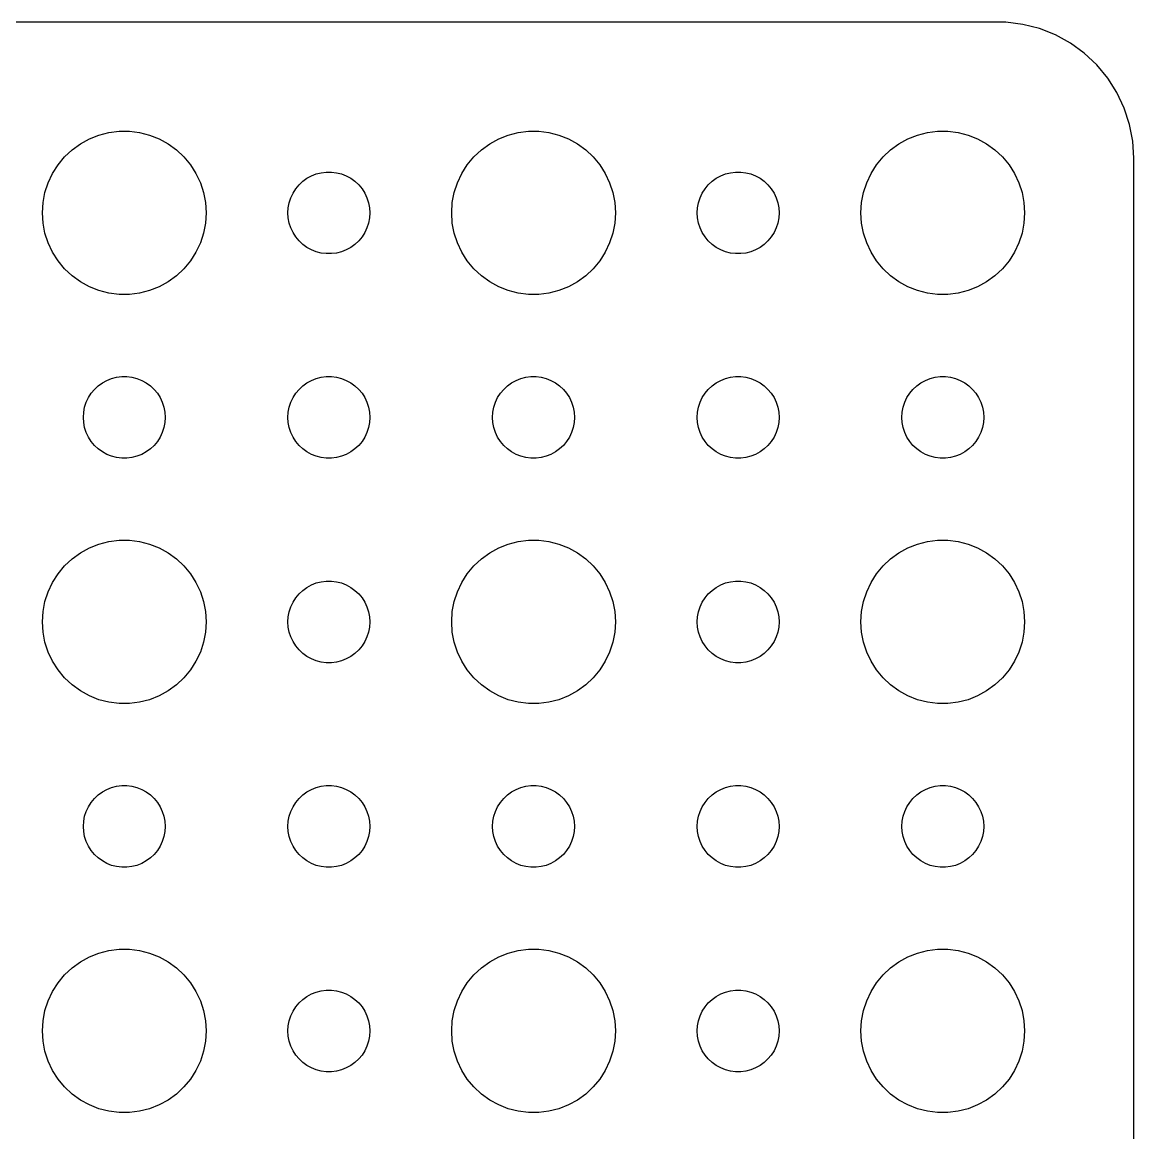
# Model space of a CAD drawing. Header units: metres. Extents: x -37 to 37, y 131 to 289.
# Drawn here: x -3.74 to 37, y 164.27 to 204.99 of the extents above; entities that cross this region are included whole.
import ezdxf

# ---------------------------------------------------------------- set-up
doc = ezdxf.new("R2010")
doc.units = ezdxf.units.M

msp = doc.modelspace()

# ---------------------------------------------------------------- linework, layer by layer
for p, q in [((32.3139, 204.99), (-32.3139, 204.99)), ((32.9369, 204.911), (32.3139, 204.99)), ((33.5451, 204.755), (32.9369, 204.911)), ((34.1289, 204.524), (33.5451, 204.755)), ((34.6791, 204.222), (34.1289, 204.524)), ((35.1871, 203.853), (34.6791, 204.222)), ((35.6448, 203.423), (35.1871, 203.853)), ((36.0451, 202.939), (35.6448, 203.423)), ((36.3815, 202.409), (36.0451, 202.939)), ((36.6489, 201.841), (36.3815, 202.409)), ((36.8429, 201.243), (36.6489, 201.841)), ((-1.27733, 200.714), (-0.92705, 200.853)), ((-0.92705, 200.853), (-0.56213, 200.947)), ((-0.56213, 200.947), (-0.18837, 200.994)), ((-0.18837, 200.994), (0.18837, 200.994)), ((0.18837, 200.994), (0.56213, 200.947)), ((0.56213, 200.947), (0.92705, 200.853)), ((0.92705, 200.853), (1.27733, 200.714)), ((13.7227, 200.714), (14.0729, 200.853)), ((14.0729, 200.853), (14.4379, 200.947)), ((14.4379, 200.947), (14.8116, 200.994)), ((14.8116, 200.994), (15.1884, 200.994)), ((15.1884, 200.994), (15.5621, 200.947)), ((15.5621, 200.947), (15.927, 200.853)), ((15.927, 200.853), (16.2773, 200.714)), ((28.7227, 200.714), (29.0729, 200.853)), ((29.0729, 200.853), (29.4379, 200.947)), ((29.4379, 200.947), (29.8116, 200.994)), ((29.8116, 200.994), (30.1884, 200.994)), ((30.1884, 200.994), (30.5621, 200.947)), ((30.5621, 200.947), (30.927, 200.853)), ((30.927, 200.853), (31.2773, 200.714)), ((36.9606, 200.627), (36.8429, 201.243)), ((-1.91226, 200.312), (-1.60747, 200.533)), ((-1.60747, 200.533), (-1.27733, 200.714)), ((1.27733, 200.714), (1.60747, 200.533)), ((1.60747, 200.533), (1.91226, 200.312)), ((13.0877, 200.312), (13.3925, 200.533)), ((13.3925, 200.533), (13.7227, 200.714)), ((16.2773, 200.714), (16.6075, 200.533)), ((16.6075, 200.533), (16.9123, 200.312)), ((28.0877, 200.312), (28.3925, 200.533)), ((28.3925, 200.533), (28.7227, 200.714)), ((31.2773, 200.714), (31.6075, 200.533)), ((31.6075, 200.533), (31.9123, 200.312)), ((37, 200), (36.9606, 200.627)), ((-2.42705, 199.763), (-2.1869, 200.054)), ((-2.1869, 200.054), (-1.91226, 200.312)), ((1.91226, 200.312), (2.1869, 200.054)), ((2.1869, 200.054), (2.42705, 199.763)), ((12.5729, 199.763), (12.8131, 200.054)), ((12.8131, 200.054), (13.0877, 200.312)), ((16.9123, 200.312), (17.1869, 200.054)), ((17.1869, 200.054), (17.427, 199.763)), ((27.5729, 199.763), (27.8131, 200.054)), ((27.8131, 200.054), (28.0877, 200.312)), ((31.9123, 200.312), (32.1869, 200.054)), ((32.1869, 200.054), (32.427, 199.763)), ((-2.62891, 199.445), (-2.42705, 199.763)), ((2.42705, 199.763), (2.62891, 199.445)), ((12.3711, 199.445), (12.5729, 199.763)), ((17.427, 199.763), (17.6289, 199.445)), ((27.3711, 199.445), (27.5729, 199.763)), ((32.427, 199.763), (32.6289, 199.445)), ((37, 136), (37, 200)), ((-2.78932, 199.104), (-2.62891, 199.445)), ((2.62891, 199.445), (2.78932, 199.104)), ((6.54385, 199.156), (6.69626, 199.266)), ((6.69626, 199.266), (6.86133, 199.357)), ((6.86133, 199.357), (7.03647, 199.427)), ((7.03647, 199.427), (7.21892, 199.473)), ((7.21892, 199.473), (7.40581, 199.497)), ((7.40581, 199.497), (7.59418, 199.497)), ((7.59418, 199.497), (7.78107, 199.473)), ((7.78107, 199.473), (7.96352, 199.427)), ((7.96352, 199.427), (8.13866, 199.357)), ((8.13866, 199.357), (8.30373, 199.266)), ((8.30373, 199.266), (8.45613, 199.156)), ((12.2107, 199.104), (12.3711, 199.445)), ((17.6289, 199.445), (17.7893, 199.104)), ((21.5439, 199.156), (21.6963, 199.266)), ((21.6963, 199.266), (21.8613, 199.357)), ((21.8613, 199.357), (22.0365, 199.427)), ((22.0365, 199.427), (22.2189, 199.473)), ((22.2189, 199.473), (22.4058, 199.497)), ((22.4058, 199.497), (22.5942, 199.497)), ((22.5942, 199.497), (22.7811, 199.473)), ((22.7811, 199.473), (22.9635, 199.427)), ((22.9635, 199.427), (23.1387, 199.357)), ((23.1387, 199.357), (23.3037, 199.266)), ((23.3037, 199.266), (23.4561, 199.156)), ((27.2107, 199.104), (27.3711, 199.445)), ((32.6289, 199.445), (32.7893, 199.104)), ((-2.90575, 198.746), (-2.78932, 199.104)), ((2.78932, 199.104), (2.90575, 198.746)), ((6.18553, 198.723), (6.28647, 198.882)), ((6.28647, 198.882), (6.40654, 199.027)), ((6.40654, 199.027), (6.54385, 199.156)), ((8.45613, 199.156), (8.59344, 199.027)), ((8.59344, 199.027), (8.71352, 198.882)), ((8.71352, 198.882), (8.81445, 198.723)), ((12.0942, 198.746), (12.2107, 199.104)), ((17.7893, 199.104), (17.9057, 198.746)), ((21.1855, 198.723), (21.2865, 198.882)), ((21.2865, 198.882), (21.4065, 199.027)), ((21.4065, 199.027), (21.5439, 199.156)), ((23.4561, 199.156), (23.5934, 199.027)), ((23.5934, 199.027), (23.7135, 198.882)), ((23.7135, 198.882), (23.8145, 198.723)), ((27.0942, 198.746), (27.2107, 199.104)), ((32.7893, 199.104), (32.9057, 198.746)), ((-2.97633, 198.376), (-2.90575, 198.746)), ((2.90575, 198.746), (2.97633, 198.376)), ((6.04712, 198.373), (6.10533, 198.552)), ((6.10533, 198.552), (6.18553, 198.723)), ((8.81445, 198.723), (8.89465, 198.552)), ((8.89465, 198.552), (8.95287, 198.373)), ((12.0237, 198.376), (12.0942, 198.746)), ((17.9057, 198.746), (17.9763, 198.376)), ((21.0471, 198.373), (21.1053, 198.552)), ((21.1053, 198.552), (21.1855, 198.723)), ((23.8145, 198.723), (23.8947, 198.552)), ((23.8947, 198.552), (23.9529, 198.373)), ((27.0237, 198.376), (27.0942, 198.746)), ((32.9057, 198.746), (32.9763, 198.376)), ((-3, 198), (-2.97633, 198.376)), ((-2.97633, 197.624), (-3, 198)), ((2.97633, 198.376), (3, 198)), ((3, 198), (2.97633, 197.624)), ((6, 198), (6.01183, 198.188)), ((6.01183, 197.812), (6, 198)), ((6.01183, 198.188), (6.04712, 198.373)), ((8.95287, 198.373), (8.98816, 198.188)), ((8.98816, 198.188), (9, 198)), ((9, 198), (8.98816, 197.812)), ((12, 198), (12.0237, 198.376)), ((12.0237, 197.624), (12, 198)), ((17.9763, 198.376), (18, 198)), ((18, 198), (17.9763, 197.624)), ((21, 198), (21.0118, 198.188)), ((21.0118, 197.812), (21, 198)), ((21.0118, 198.188), (21.0471, 198.373)), ((23.9529, 198.373), (23.9882, 198.188)), ((23.9882, 198.188), (24, 198)), ((24, 198), (23.9882, 197.812)), ((27, 198), (27.0237, 198.376)), ((27.0237, 197.624), (27, 198)), ((32.9763, 198.376), (33, 198)), ((33, 198), (32.9763, 197.624)), ((-2.90575, 197.254), (-2.97633, 197.624)), ((2.97633, 197.624), (2.90575, 197.254)), ((6.04712, 197.627), (6.01183, 197.812)), ((6.10533, 197.448), (6.04712, 197.627)), ((8.95287, 197.627), (8.89465, 197.448)), ((8.98816, 197.812), (8.95287, 197.627)), ((12.0942, 197.254), (12.0237, 197.624)), ((17.9763, 197.624), (17.9057, 197.254)), ((21.0471, 197.627), (21.0118, 197.812)), ((21.1053, 197.448), (21.0471, 197.627)), ((23.9529, 197.627), (23.8947, 197.448)), ((23.9882, 197.812), (23.9529, 197.627)), ((27.0942, 197.254), (27.0237, 197.624)), ((32.9763, 197.624), (32.9057, 197.254)), ((-2.78932, 196.896), (-2.90575, 197.254)), ((2.90575, 197.254), (2.78932, 196.896)), ((6.18553, 197.277), (6.10533, 197.448)), ((6.28647, 197.118), (6.18553, 197.277)), ((8.81445, 197.277), (8.71352, 197.118)), ((8.89465, 197.448), (8.81445, 197.277)), ((12.2107, 196.896), (12.0942, 197.254)), ((17.9057, 197.254), (17.7893, 196.896)), ((21.1855, 197.277), (21.1053, 197.448)), ((21.2865, 197.118), (21.1855, 197.277)), ((23.8145, 197.277), (23.7135, 197.118)), ((23.8947, 197.448), (23.8145, 197.277)), ((27.2107, 196.896), (27.0942, 197.254)), ((32.9057, 197.254), (32.7893, 196.896)), ((-2.62891, 196.555), (-2.78932, 196.896)), ((2.78932, 196.896), (2.62891, 196.555)), ((6.40654, 196.973), (6.28647, 197.118)), ((6.54385, 196.844), (6.40654, 196.973)), ((6.69626, 196.734), (6.54385, 196.844)), ((8.45613, 196.844), (8.30373, 196.734)), ((8.59344, 196.973), (8.45613, 196.844)), ((8.71352, 197.118), (8.59344, 196.973)), ((12.3711, 196.555), (12.2107, 196.896)), ((17.7893, 196.896), (17.6289, 196.555)), ((21.4065, 196.973), (21.2865, 197.118)), ((21.5439, 196.844), (21.4065, 196.973)), ((21.6963, 196.734), (21.5439, 196.844)), ((23.4561, 196.844), (23.3037, 196.734)), ((23.5934, 196.973), (23.4561, 196.844)), ((23.7135, 197.118), (23.5934, 196.973)), ((27.3711, 196.555), (27.2107, 196.896)), ((32.7893, 196.896), (32.6289, 196.555)), ((-2.42705, 196.237), (-2.62891, 196.555)), ((2.62891, 196.555), (2.42705, 196.237)), ((6.86133, 196.643), (6.69626, 196.734)), ((7.03647, 196.573), (6.86133, 196.643)), ((7.21892, 196.527), (7.03647, 196.573)), ((7.40581, 196.503), (7.21892, 196.527)), ((7.59418, 196.503), (7.40581, 196.503)), ((7.78107, 196.527), (7.59418, 196.503)), ((7.96352, 196.573), (7.78107, 196.527)), ((8.13866, 196.643), (7.96352, 196.573)), ((8.30373, 196.734), (8.13866, 196.643)), ((12.5729, 196.237), (12.3711, 196.555)), ((17.6289, 196.555), (17.427, 196.237)), ((21.8613, 196.643), (21.6963, 196.734)), ((22.0365, 196.573), (21.8613, 196.643)), ((22.2189, 196.527), (22.0365, 196.573)), ((22.4058, 196.503), (22.2189, 196.527)), ((22.5942, 196.503), (22.4058, 196.503)), ((22.7811, 196.527), (22.5942, 196.503)), ((22.9635, 196.573), (22.7811, 196.527)), ((23.1387, 196.643), (22.9635, 196.573)), ((23.3037, 196.734), (23.1387, 196.643)), ((27.5729, 196.237), (27.3711, 196.555)), ((32.6289, 196.555), (32.427, 196.237)), ((-2.1869, 195.946), (-2.42705, 196.237)), ((2.42705, 196.237), (2.1869, 195.946)), ((12.8131, 195.946), (12.5729, 196.237)), ((17.427, 196.237), (17.1869, 195.946)), ((27.8131, 195.946), (27.5729, 196.237)), ((32.427, 196.237), (32.1869, 195.946)), ((-1.91226, 195.688), (-2.1869, 195.946)), ((-1.60747, 195.467), (-1.91226, 195.688)), ((1.91226, 195.688), (1.60747, 195.467)), ((2.1869, 195.946), (1.91226, 195.688)), ((13.0877, 195.688), (12.8131, 195.946)), ((13.3925, 195.467), (13.0877, 195.688)), ((16.9123, 195.688), (16.6075, 195.467)), ((17.1869, 195.946), (16.9123, 195.688)), ((28.0877, 195.688), (27.8131, 195.946)), ((28.3925, 195.467), (28.0877, 195.688)), ((31.9123, 195.688), (31.6075, 195.467)), ((32.1869, 195.946), (31.9123, 195.688)), ((-1.27733, 195.286), (-1.60747, 195.467)), ((-0.92705, 195.147), (-1.27733, 195.286)), ((-0.56213, 195.053), (-0.92705, 195.147)), ((0.92705, 195.147), (0.56213, 195.053)), ((1.27733, 195.286), (0.92705, 195.147)), ((1.60747, 195.467), (1.27733, 195.286)), ((13.7227, 195.286), (13.3925, 195.467)), ((14.0729, 195.147), (13.7227, 195.286)), ((14.4379, 195.053), (14.0729, 195.147)), ((15.927, 195.147), (15.5621, 195.053)), ((16.2773, 195.286), (15.927, 195.147)), ((16.6075, 195.467), (16.2773, 195.286)), ((28.7227, 195.286), (28.3925, 195.467)), ((29.0729, 195.147), (28.7227, 195.286)), ((29.4379, 195.053), (29.0729, 195.147)), ((30.927, 195.147), (30.5621, 195.053)), ((31.2773, 195.286), (30.927, 195.147)), ((31.6075, 195.467), (31.2773, 195.286)), ((-0.18837, 195.006), (-0.56213, 195.053)), ((0.18837, 195.006), (-0.18837, 195.006)), ((0.56213, 195.053), (0.18837, 195.006)), ((14.8116, 195.006), (14.4379, 195.053)), ((15.1884, 195.006), (14.8116, 195.006)), ((15.5621, 195.053), (15.1884, 195.006)), ((29.8116, 195.006), (29.4379, 195.053)), ((30.1884, 195.006), (29.8116, 195.006)), ((30.5621, 195.053), (30.1884, 195.006)), ((-0.63866, 191.857), (-0.46352, 191.927)), ((-0.46352, 191.927), (-0.28107, 191.973)), ((-0.28107, 191.973), (-0.09418, 191.997)), ((-0.09418, 191.997), (0.09418, 191.997)), ((0.09418, 191.997), (0.28107, 191.973)), ((0.28107, 191.973), (0.46352, 191.927)), ((0.46352, 191.927), (0.63866, 191.857)), ((6.86133, 191.857), (7.03647, 191.927)), ((7.03647, 191.927), (7.21892, 191.973)), ((7.21892, 191.973), (7.40581, 191.997)), ((7.40581, 191.997), (7.59418, 191.997)), ((7.59418, 191.997), (7.78107, 191.973)), ((7.78107, 191.973), (7.96352, 191.927)), ((7.96352, 191.927), (8.13866, 191.857)), ((14.3613, 191.857), (14.5365, 191.927)), ((14.5365, 191.927), (14.7189, 191.973)), ((14.7189, 191.973), (14.9058, 191.997)), ((14.9058, 191.997), (15.0942, 191.997)), ((15.0942, 191.997), (15.2811, 191.973)), ((15.2811, 191.973), (15.4635, 191.927)), ((15.4635, 191.927), (15.6387, 191.857)), ((21.8613, 191.857), (22.0365, 191.927)), ((22.0365, 191.927), (22.2189, 191.973)), ((22.2189, 191.973), (22.4058, 191.997)), ((22.4058, 191.997), (22.5942, 191.997)), ((22.5942, 191.997), (22.7811, 191.973)), ((22.7811, 191.973), (22.9635, 191.927)), ((22.9635, 191.927), (23.1387, 191.857)), ((29.3613, 191.857), (29.5365, 191.927)), ((29.5365, 191.927), (29.7189, 191.973)), ((29.7189, 191.973), (29.9058, 191.997)), ((29.9058, 191.997), (30.0942, 191.997)), ((30.0942, 191.997), (30.2811, 191.973)), ((30.2811, 191.973), (30.4635, 191.927)), ((30.4635, 191.927), (30.6387, 191.857)), ((-1.21352, 191.382), (-1.09344, 191.527)), ((-1.09344, 191.527), (-0.95613, 191.656)), ((-0.95613, 191.656), (-0.80373, 191.766)), ((-0.80373, 191.766), (-0.63866, 191.857)), ((0.63866, 191.857), (0.80373, 191.766)), ((0.80373, 191.766), (0.95613, 191.656)), ((0.95613, 191.656), (1.09344, 191.527)), ((1.09344, 191.527), (1.21352, 191.382)), ((6.28647, 191.382), (6.40654, 191.527)), ((6.40654, 191.527), (6.54385, 191.656)), ((6.54385, 191.656), (6.69626, 191.766)), ((6.69626, 191.766), (6.86133, 191.857)), ((8.13866, 191.857), (8.30373, 191.766)), ((8.30373, 191.766), (8.45613, 191.656)), ((8.45613, 191.656), (8.59344, 191.527)), ((8.59344, 191.527), (8.71352, 191.382)), ((13.7865, 191.382), (13.9065, 191.527)), ((13.9065, 191.527), (14.0439, 191.656)), ((14.0439, 191.656), (14.1963, 191.766)), ((14.1963, 191.766), (14.3613, 191.857)), ((15.6387, 191.857), (15.8037, 191.766)), ((15.8037, 191.766), (15.9561, 191.656)), ((15.9561, 191.656), (16.0934, 191.527)), ((16.0934, 191.527), (16.2135, 191.382)), ((21.2865, 191.382), (21.4065, 191.527)), ((21.4065, 191.527), (21.5439, 191.656)), ((21.5439, 191.656), (21.6963, 191.766)), ((21.6963, 191.766), (21.8613, 191.857)), ((23.1387, 191.857), (23.3037, 191.766)), ((23.3037, 191.766), (23.4561, 191.656)), ((23.4561, 191.656), (23.5934, 191.527)), ((23.5934, 191.527), (23.7135, 191.382)), ((28.7865, 191.382), (28.9065, 191.527)), ((28.9065, 191.527), (29.0439, 191.656)), ((29.0439, 191.656), (29.1963, 191.766)), ((29.1963, 191.766), (29.3613, 191.857)), ((30.6387, 191.857), (30.8037, 191.766)), ((30.8037, 191.766), (30.9561, 191.656)), ((30.9561, 191.656), (31.0934, 191.527)), ((31.0934, 191.527), (31.2135, 191.382)), ((-1.39465, 191.052), (-1.31445, 191.223)), ((-1.31445, 191.223), (-1.21352, 191.382)), ((1.21352, 191.382), (1.31445, 191.223)), ((1.31445, 191.223), (1.39465, 191.052)), ((6.10533, 191.052), (6.18553, 191.223)), ((6.18553, 191.223), (6.28647, 191.382)), ((8.71352, 191.382), (8.81445, 191.223)), ((8.81445, 191.223), (8.89465, 191.052)), ((13.6053, 191.052), (13.6855, 191.223)), ((13.6855, 191.223), (13.7865, 191.382)), ((16.2135, 191.382), (16.3145, 191.223)), ((16.3145, 191.223), (16.3947, 191.052)), ((21.1053, 191.052), (21.1855, 191.223)), ((21.1855, 191.223), (21.2865, 191.382)), ((23.7135, 191.382), (23.8145, 191.223)), ((23.8145, 191.223), (23.8947, 191.052)), ((28.6053, 191.052), (28.6855, 191.223)), ((28.6855, 191.223), (28.7865, 191.382)), ((31.2135, 191.382), (31.3145, 191.223)), ((31.3145, 191.223), (31.3947, 191.052)), ((-1.5, 190.5), (-1.48816, 190.688)), ((-1.48816, 190.688), (-1.45287, 190.873)), ((-1.45287, 190.873), (-1.39465, 191.052)), ((1.39465, 191.052), (1.45287, 190.873)), ((1.45287, 190.873), (1.48816, 190.688)), ((1.48816, 190.688), (1.5, 190.5)), ((6, 190.5), (6.01183, 190.688)), ((6.01183, 190.688), (6.04712, 190.873)), ((6.04712, 190.873), (6.10533, 191.052)), ((8.89465, 191.052), (8.95287, 190.873)), ((8.95287, 190.873), (8.98816, 190.688)), ((8.98816, 190.688), (9, 190.5)), ((13.5, 190.5), (13.5118, 190.688)), ((13.5118, 190.688), (13.5471, 190.873)), ((13.5471, 190.873), (13.6053, 191.052)), ((16.3947, 191.052), (16.4529, 190.873)), ((16.4529, 190.873), (16.4882, 190.688)), ((16.4882, 190.688), (16.5, 190.5)), ((21, 190.5), (21.0118, 190.688)), ((21.0118, 190.688), (21.0471, 190.873)), ((21.0471, 190.873), (21.1053, 191.052)), ((23.8947, 191.052), (23.9529, 190.873)), ((23.9529, 190.873), (23.9882, 190.688)), ((23.9882, 190.688), (24, 190.5)), ((28.5, 190.5), (28.5118, 190.688)), ((28.5118, 190.688), (28.5471, 190.873)), ((28.5471, 190.873), (28.6053, 191.052)), ((31.3947, 191.052), (31.4529, 190.873)), ((31.4529, 190.873), (31.4882, 190.688)), ((31.4882, 190.688), (31.5, 190.5)), ((-1.48816, 190.312), (-1.5, 190.5)), ((-1.45287, 190.127), (-1.48816, 190.312)), ((1.48816, 190.312), (1.45287, 190.127)), ((1.5, 190.5), (1.48816, 190.312)), ((6.01183, 190.312), (6, 190.5)), ((6.04712, 190.127), (6.01183, 190.312)), ((8.98816, 190.312), (8.95287, 190.127)), ((9, 190.5), (8.98816, 190.312)), ((13.5118, 190.312), (13.5, 190.5)), ((13.5471, 190.127), (13.5118, 190.312)), ((16.4882, 190.312), (16.4529, 190.127)), ((16.5, 190.5), (16.4882, 190.312)), ((21.0118, 190.312), (21, 190.5)), ((21.0471, 190.127), (21.0118, 190.312)), ((23.9882, 190.312), (23.9529, 190.127)), ((24, 190.5), (23.9882, 190.312)), ((28.5118, 190.312), (28.5, 190.5)), ((28.5471, 190.127), (28.5118, 190.312)), ((31.4882, 190.312), (31.4529, 190.127)), ((31.5, 190.5), (31.4882, 190.312)), ((-1.39465, 189.948), (-1.45287, 190.127)), ((-1.31445, 189.777), (-1.39465, 189.948)), ((1.39465, 189.948), (1.31445, 189.777)), ((1.45287, 190.127), (1.39465, 189.948)), ((6.10533, 189.948), (6.04712, 190.127)), ((6.18553, 189.777), (6.10533, 189.948)), ((8.89465, 189.948), (8.81445, 189.777)), ((8.95287, 190.127), (8.89465, 189.948)), ((13.6053, 189.948), (13.5471, 190.127)), ((13.6855, 189.777), (13.6053, 189.948)), ((16.3947, 189.948), (16.3145, 189.777)), ((16.4529, 190.127), (16.3947, 189.948)), ((21.1053, 189.948), (21.0471, 190.127)), ((21.1855, 189.777), (21.1053, 189.948)), ((23.8947, 189.948), (23.8145, 189.777)), ((23.9529, 190.127), (23.8947, 189.948)), ((28.6053, 189.948), (28.5471, 190.127)), ((28.6855, 189.777), (28.6053, 189.948)), ((31.3947, 189.948), (31.3145, 189.777)), ((31.4529, 190.127), (31.3947, 189.948)), ((-1.21352, 189.618), (-1.31445, 189.777)), ((-1.09344, 189.473), (-1.21352, 189.618)), ((-0.95613, 189.344), (-1.09344, 189.473)), ((1.09344, 189.473), (0.95613, 189.344)), ((1.21352, 189.618), (1.09344, 189.473)), ((1.31445, 189.777), (1.21352, 189.618)), ((6.28647, 189.618), (6.18553, 189.777)), ((6.40654, 189.473), (6.28647, 189.618)), ((6.54385, 189.344), (6.40654, 189.473)), ((8.59344, 189.473), (8.45613, 189.344)), ((8.71352, 189.618), (8.59344, 189.473)), ((8.81445, 189.777), (8.71352, 189.618)), ((13.7865, 189.618), (13.6855, 189.777)), ((13.9065, 189.473), (13.7865, 189.618)), ((14.0439, 189.344), (13.9065, 189.473)), ((16.0934, 189.473), (15.9561, 189.344)), ((16.2135, 189.618), (16.0934, 189.473)), ((16.3145, 189.777), (16.2135, 189.618)), ((21.2865, 189.618), (21.1855, 189.777)), ((21.4065, 189.473), (21.2865, 189.618)), ((21.5439, 189.344), (21.4065, 189.473)), ((23.5934, 189.473), (23.4561, 189.344)), ((23.7135, 189.618), (23.5934, 189.473)), ((23.8145, 189.777), (23.7135, 189.618)), ((28.7865, 189.618), (28.6855, 189.777)), ((28.9065, 189.473), (28.7865, 189.618)), ((29.0439, 189.344), (28.9065, 189.473)), ((31.0934, 189.473), (30.9561, 189.344)), ((31.2135, 189.618), (31.0934, 189.473)), ((31.3145, 189.777), (31.2135, 189.618)), ((-0.80373, 189.234), (-0.95613, 189.344)), ((-0.63866, 189.143), (-0.80373, 189.234)), ((-0.46352, 189.073), (-0.63866, 189.143)), ((-0.28107, 189.027), (-0.46352, 189.073)), ((0.46352, 189.073), (0.28107, 189.027)), ((0.63866, 189.143), (0.46352, 189.073)), ((0.80373, 189.234), (0.63866, 189.143)), ((0.95613, 189.344), (0.80373, 189.234)), ((6.69626, 189.234), (6.54385, 189.344)), ((6.86133, 189.143), (6.69626, 189.234)), ((7.03647, 189.073), (6.86133, 189.143)), ((7.21892, 189.027), (7.03647, 189.073)), ((7.96352, 189.073), (7.78107, 189.027)), ((8.13866, 189.143), (7.96352, 189.073)), ((8.30373, 189.234), (8.13866, 189.143)), ((8.45613, 189.344), (8.30373, 189.234)), ((14.1963, 189.234), (14.0439, 189.344)), ((14.3613, 189.143), (14.1963, 189.234)), ((14.5365, 189.073), (14.3613, 189.143)), ((14.7189, 189.027), (14.5365, 189.073)), ((15.4635, 189.073), (15.2811, 189.027)), ((15.6387, 189.143), (15.4635, 189.073)), ((15.8037, 189.234), (15.6387, 189.143)), ((15.9561, 189.344), (15.8037, 189.234)), ((21.6963, 189.234), (21.5439, 189.344)), ((21.8613, 189.143), (21.6963, 189.234)), ((22.0365, 189.073), (21.8613, 189.143)), ((22.2189, 189.027), (22.0365, 189.073)), ((22.9635, 189.073), (22.7811, 189.027)), ((23.1387, 189.143), (22.9635, 189.073)), ((23.3037, 189.234), (23.1387, 189.143)), ((23.4561, 189.344), (23.3037, 189.234)), ((29.1963, 189.234), (29.0439, 189.344)), ((29.3613, 189.143), (29.1963, 189.234)), ((29.5365, 189.073), (29.3613, 189.143)), ((29.7189, 189.027), (29.5365, 189.073)), ((30.4635, 189.073), (30.2811, 189.027)), ((30.6387, 189.143), (30.4635, 189.073)), ((30.8037, 189.234), (30.6387, 189.143)), ((30.9561, 189.344), (30.8037, 189.234)), ((-0.09418, 189.003), (-0.28107, 189.027)), ((0.09418, 189.003), (-0.09418, 189.003)), ((0.28107, 189.027), (0.09418, 189.003)), ((7.40581, 189.003), (7.21892, 189.027)), ((7.59418, 189.003), (7.40581, 189.003)), ((7.78107, 189.027), (7.59418, 189.003)), ((14.9058, 189.003), (14.7189, 189.027)), ((15.0942, 189.003), (14.9058, 189.003)), ((15.2811, 189.027), (15.0942, 189.003)), ((22.4058, 189.003), (22.2189, 189.027)), ((22.5942, 189.003), (22.4058, 189.003)), ((22.7811, 189.027), (22.5942, 189.003)), ((29.9058, 189.003), (29.7189, 189.027)), ((30.0942, 189.003), (29.9058, 189.003)), ((30.2811, 189.027), (30.0942, 189.003)), ((-1.27733, 185.714), (-0.92705, 185.853)), ((-0.92705, 185.853), (-0.56213, 185.947)), ((-0.56213, 185.947), (-0.18837, 185.994)), ((-0.18837, 185.994), (0.18837, 185.994)), ((0.18837, 185.994), (0.56213, 185.947)), ((0.56213, 185.947), (0.92705, 185.853)), ((0.92705, 185.853), (1.27733, 185.714)), ((13.7227, 185.714), (14.0729, 185.853)), ((14.0729, 185.853), (14.4379, 185.947)), ((14.4379, 185.947), (14.8116, 185.994)), ((14.8116, 185.994), (15.1884, 185.994)), ((15.1884, 185.994), (15.5621, 185.947)), ((15.5621, 185.947), (15.927, 185.853)), ((15.927, 185.853), (16.2773, 185.714)), ((28.7227, 185.714), (29.0729, 185.853)), ((29.0729, 185.853), (29.4379, 185.947)), ((29.4379, 185.947), (29.8116, 185.994)), ((29.8116, 185.994), (30.1884, 185.994)), ((30.1884, 185.994), (30.5621, 185.947)), ((30.5621, 185.947), (30.927, 185.853)), ((30.927, 185.853), (31.2773, 185.714)), ((-1.91226, 185.312), (-1.60747, 185.533)), ((-1.60747, 185.533), (-1.27733, 185.714)), ((1.27733, 185.714), (1.60747, 185.533)), ((1.60747, 185.533), (1.91226, 185.312)), ((13.0877, 185.312), (13.3925, 185.533)), ((13.3925, 185.533), (13.7227, 185.714)), ((16.2773, 185.714), (16.6075, 185.533)), ((16.6075, 185.533), (16.9123, 185.312)), ((28.0877, 185.312), (28.3925, 185.533)), ((28.3925, 185.533), (28.7227, 185.714)), ((31.2773, 185.714), (31.6075, 185.533)), ((31.6075, 185.533), (31.9123, 185.312)), ((-2.42705, 184.763), (-2.1869, 185.054)), ((-2.1869, 185.054), (-1.91226, 185.312)), ((1.91226, 185.312), (2.1869, 185.054)), ((2.1869, 185.054), (2.42705, 184.763)), ((12.5729, 184.763), (12.8131, 185.054)), ((12.8131, 185.054), (13.0877, 185.312)), ((16.9123, 185.312), (17.1869, 185.054)), ((17.1869, 185.054), (17.427, 184.763)), ((27.5729, 184.763), (27.8131, 185.054)), ((27.8131, 185.054), (28.0877, 185.312)), ((31.9123, 185.312), (32.1869, 185.054)), ((32.1869, 185.054), (32.427, 184.763)), ((-2.62891, 184.445), (-2.42705, 184.763)), ((2.42705, 184.763), (2.62891, 184.445)), ((12.3711, 184.445), (12.5729, 184.763)), ((17.427, 184.763), (17.6289, 184.445)), ((27.3711, 184.445), (27.5729, 184.763)), ((32.427, 184.763), (32.6289, 184.445)), ((-2.78932, 184.104), (-2.62891, 184.445)), ((2.62891, 184.445), (2.78932, 184.104)), ((6.40654, 184.027), (6.54385, 184.156)), ((6.54385, 184.156), (6.69626, 184.266)), ((6.69626, 184.266), (6.86133, 184.357)), ((6.86133, 184.357), (7.03647, 184.427)), ((7.03647, 184.427), (7.21892, 184.473)), ((7.21892, 184.473), (7.40581, 184.497)), ((7.40581, 184.497), (7.59418, 184.497)), ((7.59418, 184.497), (7.78107, 184.473)), ((7.78107, 184.473), (7.96352, 184.427)), ((7.96352, 184.427), (8.13866, 184.357)), ((8.13866, 184.357), (8.30373, 184.266)), ((8.30373, 184.266), (8.45613, 184.156)), ((8.45613, 184.156), (8.59344, 184.027)), ((12.2107, 184.104), (12.3711, 184.445)), ((17.6289, 184.445), (17.7893, 184.104)), ((21.4065, 184.027), (21.5439, 184.156)), ((21.5439, 184.156), (21.6963, 184.266)), ((21.6963, 184.266), (21.8613, 184.357)), ((21.8613, 184.357), (22.0365, 184.427)), ((22.0365, 184.427), (22.2189, 184.473)), ((22.2189, 184.473), (22.4058, 184.497)), ((22.4058, 184.497), (22.5942, 184.497)), ((22.5942, 184.497), (22.7811, 184.473)), ((22.7811, 184.473), (22.9635, 184.427)), ((22.9635, 184.427), (23.1387, 184.357)), ((23.1387, 184.357), (23.3037, 184.266)), ((23.3037, 184.266), (23.4561, 184.156)), ((23.4561, 184.156), (23.5934, 184.027)), ((27.2107, 184.104), (27.3711, 184.445)), ((32.6289, 184.445), (32.7893, 184.104)), ((-2.97633, 183.376), (-2.90575, 183.746)), ((-2.90575, 183.746), (-2.78932, 184.104)), ((2.78932, 184.104), (2.90575, 183.746)), ((2.90575, 183.746), (2.97633, 183.376)), ((6.18553, 183.723), (6.28647, 183.882)), ((6.28647, 183.882), (6.40654, 184.027)), ((8.59344, 184.027), (8.71352, 183.882)), ((8.71352, 183.882), (8.81445, 183.723)), ((12.0237, 183.376), (12.0942, 183.746)), ((12.0942, 183.746), (12.2107, 184.104)), ((17.7893, 184.104), (17.9057, 183.746)), ((17.9057, 183.746), (17.9763, 183.376)), ((21.1855, 183.723), (21.2865, 183.882)), ((21.2865, 183.882), (21.4065, 184.027)), ((23.5934, 184.027), (23.7135, 183.882)), ((23.7135, 183.882), (23.8145, 183.723)), ((27.0237, 183.376), (27.0942, 183.746)), ((27.0942, 183.746), (27.2107, 184.104)), ((32.7893, 184.104), (32.9057, 183.746)), ((32.9057, 183.746), (32.9763, 183.376)), ((-3, 183), (-2.97633, 183.376)), ((2.97633, 183.376), (3, 183)), ((6.01183, 183.188), (6.04712, 183.373)), ((6.04712, 183.373), (6.10533, 183.552)), ((6.10533, 183.552), (6.18553, 183.723)), ((8.81445, 183.723), (8.89465, 183.552)), ((8.89465, 183.552), (8.95287, 183.373)), ((8.95287, 183.373), (8.98816, 183.188)), ((12, 183), (12.0237, 183.376)), ((17.9763, 183.376), (18, 183)), ((21.0118, 183.188), (21.0471, 183.373)), ((21.0471, 183.373), (21.1053, 183.552)), ((21.1053, 183.552), (21.1855, 183.723)), ((23.8145, 183.723), (23.8947, 183.552)), ((23.8947, 183.552), (23.9529, 183.373)), ((23.9529, 183.373), (23.9882, 183.188)), ((27, 183), (27.0237, 183.376)), ((32.9763, 183.376), (33, 183)), ((-2.97633, 182.624), (-3, 183)), ((3, 183), (2.97633, 182.624)), ((6, 183), (6.01183, 183.188)), ((6.01183, 182.812), (6, 183)), ((8.98816, 183.188), (9, 183)), ((9, 183), (8.98816, 182.812)), ((12.0237, 182.624), (12, 183)), ((18, 183), (17.9763, 182.624)), ((21, 183), (21.0118, 183.188)), ((21.0118, 182.812), (21, 183)), ((23.9882, 183.188), (24, 183)), ((24, 183), (23.9882, 182.812)), ((27.0237, 182.624), (27, 183)), ((33, 183), (32.9763, 182.624)), ((-2.90575, 182.254), (-2.97633, 182.624)), ((2.97633, 182.624), (2.90575, 182.254)), ((6.04712, 182.627), (6.01183, 182.812)), ((6.10533, 182.448), (6.04712, 182.627)), ((8.95287, 182.627), (8.89465, 182.448)), ((8.98816, 182.812), (8.95287, 182.627)), ((12.0942, 182.254), (12.0237, 182.624)), ((17.9763, 182.624), (17.9057, 182.254)), ((21.0471, 182.627), (21.0118, 182.812)), ((21.1053, 182.448), (21.0471, 182.627)), ((23.9529, 182.627), (23.8947, 182.448)), ((23.9882, 182.812), (23.9529, 182.627)), ((27.0942, 182.254), (27.0237, 182.624)), ((32.9763, 182.624), (32.9057, 182.254)), ((-2.78932, 181.896), (-2.90575, 182.254)), ((2.90575, 182.254), (2.78932, 181.896)), ((6.18553, 182.277), (6.10533, 182.448)), ((6.28647, 182.118), (6.18553, 182.277)), ((6.40654, 181.973), (6.28647, 182.118)), ((8.71352, 182.118), (8.59344, 181.973)), ((8.81445, 182.277), (8.71352, 182.118)), ((8.89465, 182.448), (8.81445, 182.277)), ((12.2107, 181.896), (12.0942, 182.254)), ((17.9057, 182.254), (17.7893, 181.896)), ((21.1855, 182.277), (21.1053, 182.448)), ((21.2865, 182.118), (21.1855, 182.277)), ((21.4065, 181.973), (21.2865, 182.118)), ((23.7135, 182.118), (23.5934, 181.973)), ((23.8145, 182.277), (23.7135, 182.118)), ((23.8947, 182.448), (23.8145, 182.277)), ((27.2107, 181.896), (27.0942, 182.254)), ((32.9057, 182.254), (32.7893, 181.896)), ((-2.62891, 181.555), (-2.78932, 181.896)), ((2.78932, 181.896), (2.62891, 181.555)), ((6.54385, 181.844), (6.40654, 181.973)), ((6.69626, 181.734), (6.54385, 181.844)), ((6.86133, 181.643), (6.69626, 181.734)), ((8.30373, 181.734), (8.13866, 181.643)), ((8.45613, 181.844), (8.30373, 181.734)), ((8.59344, 181.973), (8.45613, 181.844)), ((12.3711, 181.555), (12.2107, 181.896)), ((17.7893, 181.896), (17.6289, 181.555)), ((21.5439, 181.844), (21.4065, 181.973)), ((21.6963, 181.734), (21.5439, 181.844)), ((21.8613, 181.643), (21.6963, 181.734)), ((23.3037, 181.734), (23.1387, 181.643)), ((23.4561, 181.844), (23.3037, 181.734)), ((23.5934, 181.973), (23.4561, 181.844)), ((27.3711, 181.555), (27.2107, 181.896)), ((32.7893, 181.896), (32.6289, 181.555)), ((-2.42705, 181.237), (-2.62891, 181.555)), ((2.62891, 181.555), (2.42705, 181.237)), ((7.03647, 181.573), (6.86133, 181.643)), ((7.21892, 181.527), (7.03647, 181.573)), ((7.40581, 181.503), (7.21892, 181.527)), ((7.59418, 181.503), (7.40581, 181.503)), ((7.78107, 181.527), (7.59418, 181.503)), ((7.96352, 181.573), (7.78107, 181.527)), ((8.13866, 181.643), (7.96352, 181.573)), ((12.5729, 181.237), (12.3711, 181.555)), ((17.6289, 181.555), (17.427, 181.237)), ((22.0365, 181.573), (21.8613, 181.643)), ((22.2189, 181.527), (22.0365, 181.573)), ((22.4058, 181.503), (22.2189, 181.527)), ((22.5942, 181.503), (22.4058, 181.503)), ((22.7811, 181.527), (22.5942, 181.503)), ((22.9635, 181.573), (22.7811, 181.527)), ((23.1387, 181.643), (22.9635, 181.573)), ((27.5729, 181.237), (27.3711, 181.555)), ((32.6289, 181.555), (32.427, 181.237)), ((-2.1869, 180.946), (-2.42705, 181.237)), ((-1.91226, 180.688), (-2.1869, 180.946)), ((2.1869, 180.946), (1.91226, 180.688)), ((2.42705, 181.237), (2.1869, 180.946)), ((12.8131, 180.946), (12.5729, 181.237)), ((13.0877, 180.688), (12.8131, 180.946)), ((17.1869, 180.946), (16.9123, 180.688)), ((17.427, 181.237), (17.1869, 180.946)), ((27.8131, 180.946), (27.5729, 181.237)), ((28.0877, 180.688), (27.8131, 180.946)), ((32.1869, 180.946), (31.9123, 180.688)), ((32.427, 181.237), (32.1869, 180.946)), ((-1.60747, 180.467), (-1.91226, 180.688)), ((1.91226, 180.688), (1.60747, 180.467)), ((13.3925, 180.467), (13.0877, 180.688)), ((16.9123, 180.688), (16.6075, 180.467)), ((28.3925, 180.467), (28.0877, 180.688)), ((31.9123, 180.688), (31.6075, 180.467)), ((-1.27733, 180.286), (-1.60747, 180.467)), ((-0.92705, 180.147), (-1.27733, 180.286)), ((-0.56213, 180.053), (-0.92705, 180.147)), ((0.92705, 180.147), (0.56213, 180.053)), ((1.27733, 180.286), (0.92705, 180.147)), ((1.60747, 180.467), (1.27733, 180.286)), ((13.7227, 180.286), (13.3925, 180.467)), ((14.0729, 180.147), (13.7227, 180.286)), ((14.4379, 180.053), (14.0729, 180.147)), ((15.927, 180.147), (15.5621, 180.053)), ((16.2773, 180.286), (15.927, 180.147)), ((16.6075, 180.467), (16.2773, 180.286)), ((28.7227, 180.286), (28.3925, 180.467)), ((29.0729, 180.147), (28.7227, 180.286)), ((29.4379, 180.053), (29.0729, 180.147)), ((30.927, 180.147), (30.5621, 180.053)), ((31.2773, 180.286), (30.927, 180.147)), ((31.6075, 180.467), (31.2773, 180.286)), ((-0.18837, 180.006), (-0.56213, 180.053)), ((0.18837, 180.006), (-0.18837, 180.006)), ((0.56213, 180.053), (0.18837, 180.006)), ((14.8116, 180.006), (14.4379, 180.053)), ((15.1884, 180.006), (14.8116, 180.006)), ((15.5621, 180.053), (15.1884, 180.006)), ((29.8116, 180.006), (29.4379, 180.053)), ((30.1884, 180.006), (29.8116, 180.006)), ((30.5621, 180.053), (30.1884, 180.006)), ((-0.80373, 176.766), (-0.63866, 176.857)), ((-0.63866, 176.857), (-0.46352, 176.927)), ((-0.46352, 176.927), (-0.28107, 176.973)), ((-0.28107, 176.973), (-0.09418, 176.997)), ((-0.09418, 176.997), (0.09418, 176.997)), ((0.09418, 176.997), (0.28107, 176.973)), ((0.28107, 176.973), (0.46352, 176.927)), ((0.46352, 176.927), (0.63866, 176.857)), ((0.63866, 176.857), (0.80373, 176.766)), ((6.69626, 176.766), (6.86133, 176.857)), ((6.86133, 176.857), (7.03647, 176.927)), ((7.03647, 176.927), (7.21892, 176.973)), ((7.21892, 176.973), (7.40581, 176.997)), ((7.40581, 176.997), (7.59418, 176.997)), ((7.59418, 176.997), (7.78107, 176.973)), ((7.78107, 176.973), (7.96352, 176.927)), ((7.96352, 176.927), (8.13866, 176.857)), ((8.13866, 176.857), (8.30373, 176.766)), ((14.1963, 176.766), (14.3613, 176.857)), ((14.3613, 176.857), (14.5365, 176.927)), ((14.5365, 176.927), (14.7189, 176.973)), ((14.7189, 176.973), (14.9058, 176.997)), ((14.9058, 176.997), (15.0942, 176.997)), ((15.0942, 176.997), (15.2811, 176.973)), ((15.2811, 176.973), (15.4635, 176.927)), ((15.4635, 176.927), (15.6387, 176.857)), ((15.6387, 176.857), (15.8037, 176.766)), ((21.6963, 176.766), (21.8613, 176.857)), ((21.8613, 176.857), (22.0365, 176.927)), ((22.0365, 176.927), (22.2189, 176.973)), ((22.2189, 176.973), (22.4058, 176.997)), ((22.4058, 176.997), (22.5942, 176.997)), ((22.5942, 176.997), (22.7811, 176.973)), ((22.7811, 176.973), (22.9635, 176.927)), ((22.9635, 176.927), (23.1387, 176.857)), ((23.1387, 176.857), (23.3037, 176.766)), ((29.1963, 176.766), (29.3613, 176.857)), ((29.3613, 176.857), (29.5365, 176.927)), ((29.5365, 176.927), (29.7189, 176.973)), ((29.7189, 176.973), (29.9058, 176.997)), ((29.9058, 176.997), (30.0942, 176.997)), ((30.0942, 176.997), (30.2811, 176.973)), ((30.2811, 176.973), (30.4635, 176.927)), ((30.4635, 176.927), (30.6387, 176.857)), ((30.6387, 176.857), (30.8037, 176.766)), ((-1.21352, 176.382), (-1.09344, 176.527)), ((-1.09344, 176.527), (-0.95613, 176.656)), ((-0.95613, 176.656), (-0.80373, 176.766)), ((0.80373, 176.766), (0.95613, 176.656)), ((0.95613, 176.656), (1.09344, 176.527)), ((1.09344, 176.527), (1.21352, 176.382)), ((6.28647, 176.382), (6.40654, 176.527)), ((6.40654, 176.527), (6.54385, 176.656)), ((6.54385, 176.656), (6.69626, 176.766)), ((8.30373, 176.766), (8.45613, 176.656)), ((8.45613, 176.656), (8.59344, 176.527)), ((8.59344, 176.527), (8.71352, 176.382)), ((13.7865, 176.382), (13.9065, 176.527)), ((13.9065, 176.527), (14.0439, 176.656)), ((14.0439, 176.656), (14.1963, 176.766)), ((15.8037, 176.766), (15.9561, 176.656)), ((15.9561, 176.656), (16.0934, 176.527)), ((16.0934, 176.527), (16.2135, 176.382)), ((21.2865, 176.382), (21.4065, 176.527)), ((21.4065, 176.527), (21.5439, 176.656)), ((21.5439, 176.656), (21.6963, 176.766)), ((23.3037, 176.766), (23.4561, 176.656)), ((23.4561, 176.656), (23.5934, 176.527)), ((23.5934, 176.527), (23.7135, 176.382)), ((28.7865, 176.382), (28.9065, 176.527)), ((28.9065, 176.527), (29.0439, 176.656)), ((29.0439, 176.656), (29.1963, 176.766)), ((30.8037, 176.766), (30.9561, 176.656)), ((30.9561, 176.656), (31.0934, 176.527)), ((31.0934, 176.527), (31.2135, 176.382)), ((-1.45287, 175.873), (-1.39465, 176.052)), ((-1.39465, 176.052), (-1.31445, 176.223)), ((-1.31445, 176.223), (-1.21352, 176.382)), ((1.21352, 176.382), (1.31445, 176.223)), ((1.31445, 176.223), (1.39465, 176.052)), ((1.39465, 176.052), (1.45287, 175.873)), ((6.04712, 175.873), (6.10533, 176.052)), ((6.10533, 176.052), (6.18553, 176.223)), ((6.18553, 176.223), (6.28647, 176.382)), ((8.71352, 176.382), (8.81445, 176.223)), ((8.81445, 176.223), (8.89465, 176.052)), ((8.89465, 176.052), (8.95287, 175.873)), ((13.5471, 175.873), (13.6053, 176.052)), ((13.6053, 176.052), (13.6855, 176.223)), ((13.6855, 176.223), (13.7865, 176.382)), ((16.2135, 176.382), (16.3145, 176.223)), ((16.3145, 176.223), (16.3947, 176.052)), ((16.3947, 176.052), (16.4529, 175.873)), ((21.0471, 175.873), (21.1053, 176.052)), ((21.1053, 176.052), (21.1855, 176.223)), ((21.1855, 176.223), (21.2865, 176.382)), ((23.7135, 176.382), (23.8145, 176.223)), ((23.8145, 176.223), (23.8947, 176.052)), ((23.8947, 176.052), (23.9529, 175.873)), ((28.5471, 175.873), (28.6053, 176.052)), ((28.6053, 176.052), (28.6855, 176.223)), ((28.6855, 176.223), (28.7865, 176.382)), ((31.2135, 176.382), (31.3145, 176.223)), ((31.3145, 176.223), (31.3947, 176.052)), ((31.3947, 176.052), (31.4529, 175.873)), ((-1.5, 175.5), (-1.48816, 175.688)), ((-1.48816, 175.688), (-1.45287, 175.873)), ((1.45287, 175.873), (1.48816, 175.688)), ((1.48816, 175.688), (1.5, 175.5)), ((6, 175.5), (6.01183, 175.688)), ((6.01183, 175.688), (6.04712, 175.873)), ((8.95287, 175.873), (8.98816, 175.688)), ((8.98816, 175.688), (9, 175.5)), ((13.5, 175.5), (13.5118, 175.688)), ((13.5118, 175.688), (13.5471, 175.873)), ((16.4529, 175.873), (16.4882, 175.688)), ((16.4882, 175.688), (16.5, 175.5)), ((21, 175.5), (21.0118, 175.688)), ((21.0118, 175.688), (21.0471, 175.873)), ((23.9529, 175.873), (23.9882, 175.688)), ((23.9882, 175.688), (24, 175.5)), ((28.5, 175.5), (28.5118, 175.688)), ((28.5118, 175.688), (28.5471, 175.873)), ((31.4529, 175.873), (31.4882, 175.688)), ((31.4882, 175.688), (31.5, 175.5)), ((-1.48816, 175.312), (-1.5, 175.5)), ((-1.45287, 175.127), (-1.48816, 175.312)), ((1.48816, 175.312), (1.45287, 175.127)), ((1.5, 175.5), (1.48816, 175.312)), ((6.01183, 175.312), (6, 175.5)), ((6.04712, 175.127), (6.01183, 175.312)), ((8.98816, 175.312), (8.95287, 175.127)), ((9, 175.5), (8.98816, 175.312)), ((13.5118, 175.312), (13.5, 175.5)), ((13.5471, 175.127), (13.5118, 175.312)), ((16.4882, 175.312), (16.4529, 175.127)), ((16.5, 175.5), (16.4882, 175.312)), ((21.0118, 175.312), (21, 175.5)), ((21.0471, 175.127), (21.0118, 175.312)), ((23.9882, 175.312), (23.9529, 175.127)), ((24, 175.5), (23.9882, 175.312)), ((28.5118, 175.312), (28.5, 175.5)), ((28.5471, 175.127), (28.5118, 175.312)), ((31.4882, 175.312), (31.4529, 175.127)), ((31.5, 175.5), (31.4882, 175.312)), ((-1.39465, 174.948), (-1.45287, 175.127)), ((-1.31445, 174.777), (-1.39465, 174.948)), ((-1.21352, 174.618), (-1.31445, 174.777)), ((1.31445, 174.777), (1.21352, 174.618)), ((1.39465, 174.948), (1.31445, 174.777)), ((1.45287, 175.127), (1.39465, 174.948)), ((6.10533, 174.948), (6.04712, 175.127)), ((6.18553, 174.777), (6.10533, 174.948)), ((6.28647, 174.618), (6.18553, 174.777)), ((8.81445, 174.777), (8.71352, 174.618)), ((8.89465, 174.948), (8.81445, 174.777)), ((8.95287, 175.127), (8.89465, 174.948)), ((13.6053, 174.948), (13.5471, 175.127)), ((13.6855, 174.777), (13.6053, 174.948)), ((13.7865, 174.618), (13.6855, 174.777)), ((16.3145, 174.777), (16.2135, 174.618)), ((16.3947, 174.948), (16.3145, 174.777)), ((16.4529, 175.127), (16.3947, 174.948)), ((21.1053, 174.948), (21.0471, 175.127)), ((21.1855, 174.777), (21.1053, 174.948)), ((21.2865, 174.618), (21.1855, 174.777)), ((23.8145, 174.777), (23.7135, 174.618)), ((23.8947, 174.948), (23.8145, 174.777)), ((23.9529, 175.127), (23.8947, 174.948)), ((28.6053, 174.948), (28.5471, 175.127)), ((28.6855, 174.777), (28.6053, 174.948)), ((28.7865, 174.618), (28.6855, 174.777)), ((31.3145, 174.777), (31.2135, 174.618)), ((31.3947, 174.948), (31.3145, 174.777)), ((31.4529, 175.127), (31.3947, 174.948)), ((-1.09344, 174.473), (-1.21352, 174.618)), ((-0.95613, 174.344), (-1.09344, 174.473)), ((1.09344, 174.473), (0.95613, 174.344)), ((1.21352, 174.618), (1.09344, 174.473)), ((6.40654, 174.473), (6.28647, 174.618)), ((6.54385, 174.344), (6.40654, 174.473)), ((8.59344, 174.473), (8.45613, 174.344)), ((8.71352, 174.618), (8.59344, 174.473)), ((13.9065, 174.473), (13.7865, 174.618)), ((14.0439, 174.344), (13.9065, 174.473)), ((16.0934, 174.473), (15.9561, 174.344)), ((16.2135, 174.618), (16.0934, 174.473)), ((21.4065, 174.473), (21.2865, 174.618)), ((21.5439, 174.344), (21.4065, 174.473)), ((23.5934, 174.473), (23.4561, 174.344)), ((23.7135, 174.618), (23.5934, 174.473)), ((28.9065, 174.473), (28.7865, 174.618)), ((29.0439, 174.344), (28.9065, 174.473)), ((31.0934, 174.473), (30.9561, 174.344)), ((31.2135, 174.618), (31.0934, 174.473)), ((-0.80373, 174.234), (-0.95613, 174.344)), ((-0.63866, 174.143), (-0.80373, 174.234)), ((-0.46352, 174.073), (-0.63866, 174.143)), ((-0.28107, 174.027), (-0.46352, 174.073)), ((-0.09418, 174.003), (-0.28107, 174.027)), ((0.09418, 174.003), (-0.09418, 174.003)), ((0.28107, 174.027), (0.09418, 174.003)), ((0.46352, 174.073), (0.28107, 174.027)), ((0.63866, 174.143), (0.46352, 174.073)), ((0.80373, 174.234), (0.63866, 174.143)), ((0.95613, 174.344), (0.80373, 174.234)), ((6.69626, 174.234), (6.54385, 174.344)), ((6.86133, 174.143), (6.69626, 174.234)), ((7.03647, 174.073), (6.86133, 174.143)), ((7.21892, 174.027), (7.03647, 174.073)), ((7.40581, 174.003), (7.21892, 174.027)), ((7.59418, 174.003), (7.40581, 174.003)), ((7.78107, 174.027), (7.59418, 174.003)), ((7.96352, 174.073), (7.78107, 174.027)), ((8.13866, 174.143), (7.96352, 174.073)), ((8.30373, 174.234), (8.13866, 174.143)), ((8.45613, 174.344), (8.30373, 174.234)), ((14.1963, 174.234), (14.0439, 174.344)), ((14.3613, 174.143), (14.1963, 174.234)), ((14.5365, 174.073), (14.3613, 174.143)), ((14.7189, 174.027), (14.5365, 174.073)), ((14.9058, 174.003), (14.7189, 174.027)), ((15.0942, 174.003), (14.9058, 174.003)), ((15.2811, 174.027), (15.0942, 174.003)), ((15.4635, 174.073), (15.2811, 174.027)), ((15.6387, 174.143), (15.4635, 174.073)), ((15.8037, 174.234), (15.6387, 174.143)), ((15.9561, 174.344), (15.8037, 174.234)), ((21.6963, 174.234), (21.5439, 174.344)), ((21.8613, 174.143), (21.6963, 174.234)), ((22.0365, 174.073), (21.8613, 174.143)), ((22.2189, 174.027), (22.0365, 174.073)), ((22.4058, 174.003), (22.2189, 174.027)), ((22.5942, 174.003), (22.4058, 174.003)), ((22.7811, 174.027), (22.5942, 174.003)), ((22.9635, 174.073), (22.7811, 174.027)), ((23.1387, 174.143), (22.9635, 174.073)), ((23.3037, 174.234), (23.1387, 174.143)), ((23.4561, 174.344), (23.3037, 174.234)), ((29.1963, 174.234), (29.0439, 174.344)), ((29.3613, 174.143), (29.1963, 174.234)), ((29.5365, 174.073), (29.3613, 174.143)), ((29.7189, 174.027), (29.5365, 174.073)), ((29.9058, 174.003), (29.7189, 174.027)), ((30.0942, 174.003), (29.9058, 174.003)), ((30.2811, 174.027), (30.0942, 174.003)), ((30.4635, 174.073), (30.2811, 174.027)), ((30.6387, 174.143), (30.4635, 174.073)), ((30.8037, 174.234), (30.6387, 174.143)), ((30.9561, 174.344), (30.8037, 174.234)), ((-1.60747, 170.533), (-1.27733, 170.714)), ((-1.27733, 170.714), (-0.92705, 170.853)), ((-0.92705, 170.853), (-0.56213, 170.947)), ((-0.56213, 170.947), (-0.18837, 170.994)), ((-0.18837, 170.994), (0.18837, 170.994)), ((0.18837, 170.994), (0.56213, 170.947)), ((0.56213, 170.947), (0.92705, 170.853)), ((0.92705, 170.853), (1.27733, 170.714)), ((1.27733, 170.714), (1.60747, 170.533)), ((13.3925, 170.533), (13.7227, 170.714)), ((13.7227, 170.714), (14.0729, 170.853)), ((14.0729, 170.853), (14.4379, 170.947)), ((14.4379, 170.947), (14.8116, 170.994)), ((14.8116, 170.994), (15.1884, 170.994)), ((15.1884, 170.994), (15.5621, 170.947)), ((15.5621, 170.947), (15.927, 170.853)), ((15.927, 170.853), (16.2773, 170.714)), ((16.2773, 170.714), (16.6075, 170.533)), ((28.3925, 170.533), (28.7227, 170.714)), ((28.7227, 170.714), (29.0729, 170.853)), ((29.0729, 170.853), (29.4379, 170.947)), ((29.4379, 170.947), (29.8116, 170.994)), ((29.8116, 170.994), (30.1884, 170.994)), ((30.1884, 170.994), (30.5621, 170.947)), ((30.5621, 170.947), (30.927, 170.853)), ((30.927, 170.853), (31.2773, 170.714)), ((31.2773, 170.714), (31.6075, 170.533)), ((-2.1869, 170.054), (-1.91226, 170.312)), ((-1.91226, 170.312), (-1.60747, 170.533)), ((1.60747, 170.533), (1.91226, 170.312)), ((1.91226, 170.312), (2.1869, 170.054)), ((12.8131, 170.054), (13.0877, 170.312)), ((13.0877, 170.312), (13.3925, 170.533)), ((16.6075, 170.533), (16.9123, 170.312)), ((16.9123, 170.312), (17.1869, 170.054)), ((27.8131, 170.054), (28.0877, 170.312)), ((28.0877, 170.312), (28.3925, 170.533)), ((31.6075, 170.533), (31.9123, 170.312)), ((31.9123, 170.312), (32.1869, 170.054)), ((-2.42705, 169.763), (-2.1869, 170.054)), ((2.1869, 170.054), (2.42705, 169.763)), ((12.5729, 169.763), (12.8131, 170.054)), ((17.1869, 170.054), (17.427, 169.763)), ((27.5729, 169.763), (27.8131, 170.054)), ((32.1869, 170.054), (32.427, 169.763)), ((-2.62891, 169.445), (-2.42705, 169.763)), ((2.42705, 169.763), (2.62891, 169.445)), ((7.21892, 169.473), (7.40581, 169.497)), ((7.40581, 169.497), (7.59418, 169.497)), ((7.59418, 169.497), (7.78107, 169.473)), ((12.3711, 169.445), (12.5729, 169.763)), ((17.427, 169.763), (17.6289, 169.445)), ((22.2189, 169.473), (22.4058, 169.497)), ((22.4058, 169.497), (22.5942, 169.497)), ((22.5942, 169.497), (22.7811, 169.473)), ((27.3711, 169.445), (27.5729, 169.763)), ((32.427, 169.763), (32.6289, 169.445)), ((-2.90575, 168.746), (-2.78932, 169.104)), ((-2.78932, 169.104), (-2.62891, 169.445)), ((2.62891, 169.445), (2.78932, 169.104)), ((2.78932, 169.104), (2.90575, 168.746)), ((6.40654, 169.027), (6.54385, 169.156)), ((6.54385, 169.156), (6.69626, 169.266)), ((6.69626, 169.266), (6.86133, 169.357)), ((6.86133, 169.357), (7.03647, 169.427)), ((7.03647, 169.427), (7.21892, 169.473)), ((7.78107, 169.473), (7.96352, 169.427)), ((7.96352, 169.427), (8.13866, 169.357)), ((8.13866, 169.357), (8.30373, 169.266)), ((8.30373, 169.266), (8.45613, 169.156)), ((8.45613, 169.156), (8.59344, 169.027)), ((12.0942, 168.746), (12.2107, 169.104)), ((12.2107, 169.104), (12.3711, 169.445)), ((17.6289, 169.445), (17.7893, 169.104)), ((17.7893, 169.104), (17.9057, 168.746)), ((21.4065, 169.027), (21.5439, 169.156)), ((21.5439, 169.156), (21.6963, 169.266)), ((21.6963, 169.266), (21.8613, 169.357)), ((21.8613, 169.357), (22.0365, 169.427)), ((22.0365, 169.427), (22.2189, 169.473)), ((22.7811, 169.473), (22.9635, 169.427)), ((22.9635, 169.427), (23.1387, 169.357)), ((23.1387, 169.357), (23.3037, 169.266)), ((23.3037, 169.266), (23.4561, 169.156)), ((23.4561, 169.156), (23.5934, 169.027)), ((27.0942, 168.746), (27.2107, 169.104)), ((27.2107, 169.104), (27.3711, 169.445)), ((32.6289, 169.445), (32.7893, 169.104)), ((32.7893, 169.104), (32.9057, 168.746)), ((-2.97633, 168.376), (-2.90575, 168.746)), ((2.90575, 168.746), (2.97633, 168.376)), ((6.10533, 168.552), (6.18553, 168.723)), ((6.18553, 168.723), (6.28647, 168.882)), ((6.28647, 168.882), (6.40654, 169.027)), ((8.59344, 169.027), (8.71352, 168.882)), ((8.71352, 168.882), (8.81445, 168.723)), ((8.81445, 168.723), (8.89465, 168.552)), ((12.0237, 168.376), (12.0942, 168.746)), ((17.9057, 168.746), (17.9763, 168.376)), ((21.1053, 168.552), (21.1855, 168.723)), ((21.1855, 168.723), (21.2865, 168.882)), ((21.2865, 168.882), (21.4065, 169.027)), ((23.5934, 169.027), (23.7135, 168.882)), ((23.7135, 168.882), (23.8145, 168.723)), ((23.8145, 168.723), (23.8947, 168.552)), ((27.0237, 168.376), (27.0942, 168.746)), ((32.9057, 168.746), (32.9763, 168.376)), ((-3, 168), (-2.97633, 168.376)), ((2.97633, 168.376), (3, 168)), ((6.01183, 168.188), (6.04712, 168.373)), ((6.04712, 168.373), (6.10533, 168.552)), ((8.89465, 168.552), (8.95287, 168.373)), ((8.95287, 168.373), (8.98816, 168.188)), ((12, 168), (12.0237, 168.376)), ((17.9763, 168.376), (18, 168)), ((21.0118, 168.188), (21.0471, 168.373)), ((21.0471, 168.373), (21.1053, 168.552)), ((23.8947, 168.552), (23.9529, 168.373)), ((23.9529, 168.373), (23.9882, 168.188)), ((27, 168), (27.0237, 168.376)), ((32.9763, 168.376), (33, 168)), ((-2.97633, 167.624), (-3, 168)), ((3, 168), (2.97633, 167.624)), ((6, 168), (6.01183, 168.188)), ((6.01183, 167.812), (6, 168)), ((8.98816, 168.188), (9, 168)), ((9, 168), (8.98816, 167.812)), ((12.0237, 167.624), (12, 168)), ((18, 168), (17.9763, 167.624)), ((21, 168), (21.0118, 168.188)), ((21.0118, 167.812), (21, 168)), ((23.9882, 168.188), (24, 168)), ((24, 168), (23.9882, 167.812)), ((27.0237, 167.624), (27, 168)), ((33, 168), (32.9763, 167.624)), ((-2.90575, 167.254), (-2.97633, 167.624)), ((2.97633, 167.624), (2.90575, 167.254)), ((6.04712, 167.627), (6.01183, 167.812)), ((6.10533, 167.448), (6.04712, 167.627)), ((6.18553, 167.277), (6.10533, 167.448)), ((8.89465, 167.448), (8.81445, 167.277)), ((8.95287, 167.627), (8.89465, 167.448)), ((8.98816, 167.812), (8.95287, 167.627)), ((12.0942, 167.254), (12.0237, 167.624)), ((17.9763, 167.624), (17.9057, 167.254)), ((21.0471, 167.627), (21.0118, 167.812)), ((21.1053, 167.448), (21.0471, 167.627)), ((21.1855, 167.277), (21.1053, 167.448)), ((23.8947, 167.448), (23.8145, 167.277)), ((23.9529, 167.627), (23.8947, 167.448)), ((23.9882, 167.812), (23.9529, 167.627)), ((27.0942, 167.254), (27.0237, 167.624)), ((32.9763, 167.624), (32.9057, 167.254)), ((-2.78932, 166.896), (-2.90575, 167.254)), ((2.90575, 167.254), (2.78932, 166.896)), ((6.28647, 167.118), (6.18553, 167.277)), ((6.40654, 166.973), (6.28647, 167.118)), ((8.71352, 167.118), (8.59344, 166.973)), ((8.81445, 167.277), (8.71352, 167.118)), ((12.2107, 166.896), (12.0942, 167.254)), ((17.9057, 167.254), (17.7893, 166.896)), ((21.2865, 167.118), (21.1855, 167.277)), ((21.4065, 166.973), (21.2865, 167.118)), ((23.7135, 167.118), (23.5934, 166.973)), ((23.8145, 167.277), (23.7135, 167.118)), ((27.2107, 166.896), (27.0942, 167.254)), ((32.9057, 167.254), (32.7893, 166.896)), ((-2.62891, 166.555), (-2.78932, 166.896)), ((2.78932, 166.896), (2.62891, 166.555)), ((6.54385, 166.844), (6.40654, 166.973)), ((6.69626, 166.734), (6.54385, 166.844)), ((6.86133, 166.643), (6.69626, 166.734)), ((7.03647, 166.573), (6.86133, 166.643)), ((8.13866, 166.643), (7.96352, 166.573)), ((8.30373, 166.734), (8.13866, 166.643)), ((8.45613, 166.844), (8.30373, 166.734)), ((8.59344, 166.973), (8.45613, 166.844)), ((12.3711, 166.555), (12.2107, 166.896)), ((17.7893, 166.896), (17.6289, 166.555)), ((21.5439, 166.844), (21.4065, 166.973)), ((21.6963, 166.734), (21.5439, 166.844)), ((21.8613, 166.643), (21.6963, 166.734)), ((22.0365, 166.573), (21.8613, 166.643)), ((23.1387, 166.643), (22.9635, 166.573)), ((23.3037, 166.734), (23.1387, 166.643)), ((23.4561, 166.844), (23.3037, 166.734)), ((23.5934, 166.973), (23.4561, 166.844)), ((27.3711, 166.555), (27.2107, 166.896)), ((32.7893, 166.896), (32.6289, 166.555)), ((-2.42705, 166.237), (-2.62891, 166.555)), ((-2.1869, 165.946), (-2.42705, 166.237)), ((2.42705, 166.237), (2.1869, 165.946)), ((2.62891, 166.555), (2.42705, 166.237)), ((7.21892, 166.527), (7.03647, 166.573)), ((7.40581, 166.503), (7.21892, 166.527)), ((7.59418, 166.503), (7.40581, 166.503)), ((7.78107, 166.527), (7.59418, 166.503)), ((7.96352, 166.573), (7.78107, 166.527)), ((12.5729, 166.237), (12.3711, 166.555)), ((12.8131, 165.946), (12.5729, 166.237)), ((17.427, 166.237), (17.1869, 165.946)), ((17.6289, 166.555), (17.427, 166.237)), ((22.2189, 166.527), (22.0365, 166.573)), ((22.4058, 166.503), (22.2189, 166.527)), ((22.5942, 166.503), (22.4058, 166.503)), ((22.7811, 166.527), (22.5942, 166.503)), ((22.9635, 166.573), (22.7811, 166.527)), ((27.5729, 166.237), (27.3711, 166.555)), ((27.8131, 165.946), (27.5729, 166.237)), ((32.427, 166.237), (32.1869, 165.946)), ((32.6289, 166.555), (32.427, 166.237)), ((-1.91226, 165.688), (-2.1869, 165.946)), ((2.1869, 165.946), (1.91226, 165.688)), ((13.0877, 165.688), (12.8131, 165.946)), ((17.1869, 165.946), (16.9123, 165.688)), ((28.0877, 165.688), (27.8131, 165.946)), ((32.1869, 165.946), (31.9123, 165.688)), ((-1.60747, 165.467), (-1.91226, 165.688)), ((-1.27733, 165.286), (-1.60747, 165.467)), ((1.60747, 165.467), (1.27733, 165.286)), ((1.91226, 165.688), (1.60747, 165.467)), ((13.3925, 165.467), (13.0877, 165.688)), ((13.7227, 165.286), (13.3925, 165.467)), ((16.6075, 165.467), (16.2773, 165.286)), ((16.9123, 165.688), (16.6075, 165.467)), ((28.3925, 165.467), (28.0877, 165.688)), ((28.7227, 165.286), (28.3925, 165.467)), ((31.6075, 165.467), (31.2773, 165.286)), ((31.9123, 165.688), (31.6075, 165.467)), ((-0.92705, 165.147), (-1.27733, 165.286)), ((-0.56213, 165.053), (-0.92705, 165.147)), ((-0.18837, 165.006), (-0.56213, 165.053)), ((0.18837, 165.006), (-0.18837, 165.006)), ((0.56213, 165.053), (0.18837, 165.006)), ((0.92705, 165.147), (0.56213, 165.053)), ((1.27733, 165.286), (0.92705, 165.147)), ((14.0729, 165.147), (13.7227, 165.286)), ((14.4379, 165.053), (14.0729, 165.147)), ((14.8116, 165.006), (14.4379, 165.053)), ((15.1884, 165.006), (14.8116, 165.006)), ((15.5621, 165.053), (15.1884, 165.006)), ((15.927, 165.147), (15.5621, 165.053)), ((16.2773, 165.286), (15.927, 165.147)), ((29.0729, 165.147), (28.7227, 165.286)), ((29.4379, 165.053), (29.0729, 165.147)), ((29.8116, 165.006), (29.4379, 165.053)), ((30.1884, 165.006), (29.8116, 165.006)), ((30.5621, 165.053), (30.1884, 165.006)), ((30.927, 165.147), (30.5621, 165.053)), ((31.2773, 165.286), (30.927, 165.147))]:
    msp.add_line(p, q)

doc.saveas('drawing.dxf')
